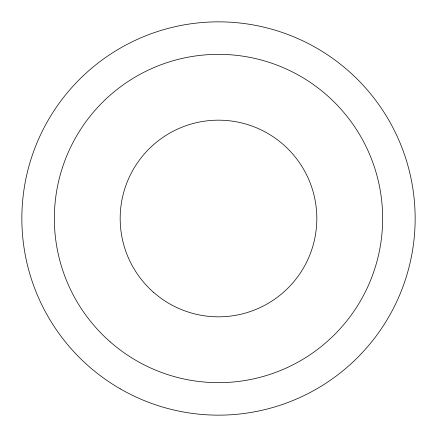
<?xml version="1.0" encoding="UTF-8"?>
<svg xmlns="http://www.w3.org/2000/svg" width="437" height="437" viewBox="0 0 437 437"><rect width="100%" height="100%" fill="white"/><g stroke="black" fill="none" stroke-linecap="round" stroke-linejoin="round"><path stroke-width="0.66" d="M120.175 388.804A196.65 196.65 0 0 0 415.15 218.5A196.65 196.65 0 0 0 120.175 48.196A196.65 196.65 0 0 0 120.175 388.804M153.671 292.424A98.325 98.325 0 0 0 314.935 237.684A98.325 98.325 0 0 0 186.894 125.392A98.325 98.325 0 0 0 153.671 292.424M110.266 341.92A164.154 164.154 0 0 0 379.502 250.527A164.154 164.154 0 0 0 165.732 63.059A164.154 164.154 0 0 0 110.266 341.92"/></g></svg>
